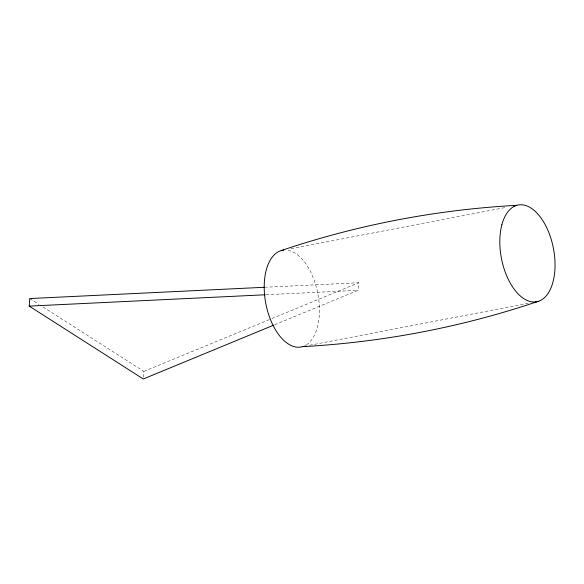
<?xml version="1.0" encoding="UTF-8"?>
<svg xmlns="http://www.w3.org/2000/svg" width="584" height="584" viewBox="0 0 584 584"><rect width="100%" height="100%" fill="white"/><g stroke="black" fill="none" stroke-linecap="round" stroke-linejoin="round"><path stroke-width="0.44" stroke-dasharray="2.92 2.19" d="M143.423 377.3L143.876 371.424L42.041 306.374M274.692 324.74L358.087 290.321L358.671 282.758L265.749 287.219M143.876 371.424L271.071 318.922M271.91 318.572L358.671 282.758M291.029 248.696L506.021 207.393M309.637 345.275L528.213 303.279M266.07 294.738L358.087 290.321M29.784 298.548L38.975 304.417M288.131 250.281A49.246 26.47 79.1 0 1 317.937 294.248A49.246 26.47 79.1 0 1 305.702 345.253"/><path stroke-width="0.88" d="M273.852 325.091L143.292 378.987L29.2 306.111L29.784 298.548L264.837 287.262M535.375 301.899L538.061 301.388C462.083 327.12 382.564 342.312 302.468 346.648A49.246 26.47 79.1 0 1 266.348 306.155A49.246 26.47 79.1 0 1 281.174 250.594C357.16 224.862 436.679 209.663 516.774 205.327L514.088 205.845M281.174 250.594L283.861 250.076M302.468 346.648L306.053 345.962M29.2 306.111L265.158 294.781M501.882 224.723A49.246 26.47 79.1 0 0 531.111 301.702A49.246 26.47 79.1 0 0 549.267 233.651A49.246 26.47 79.1 0 0 501.882 224.723"/></g></svg>
